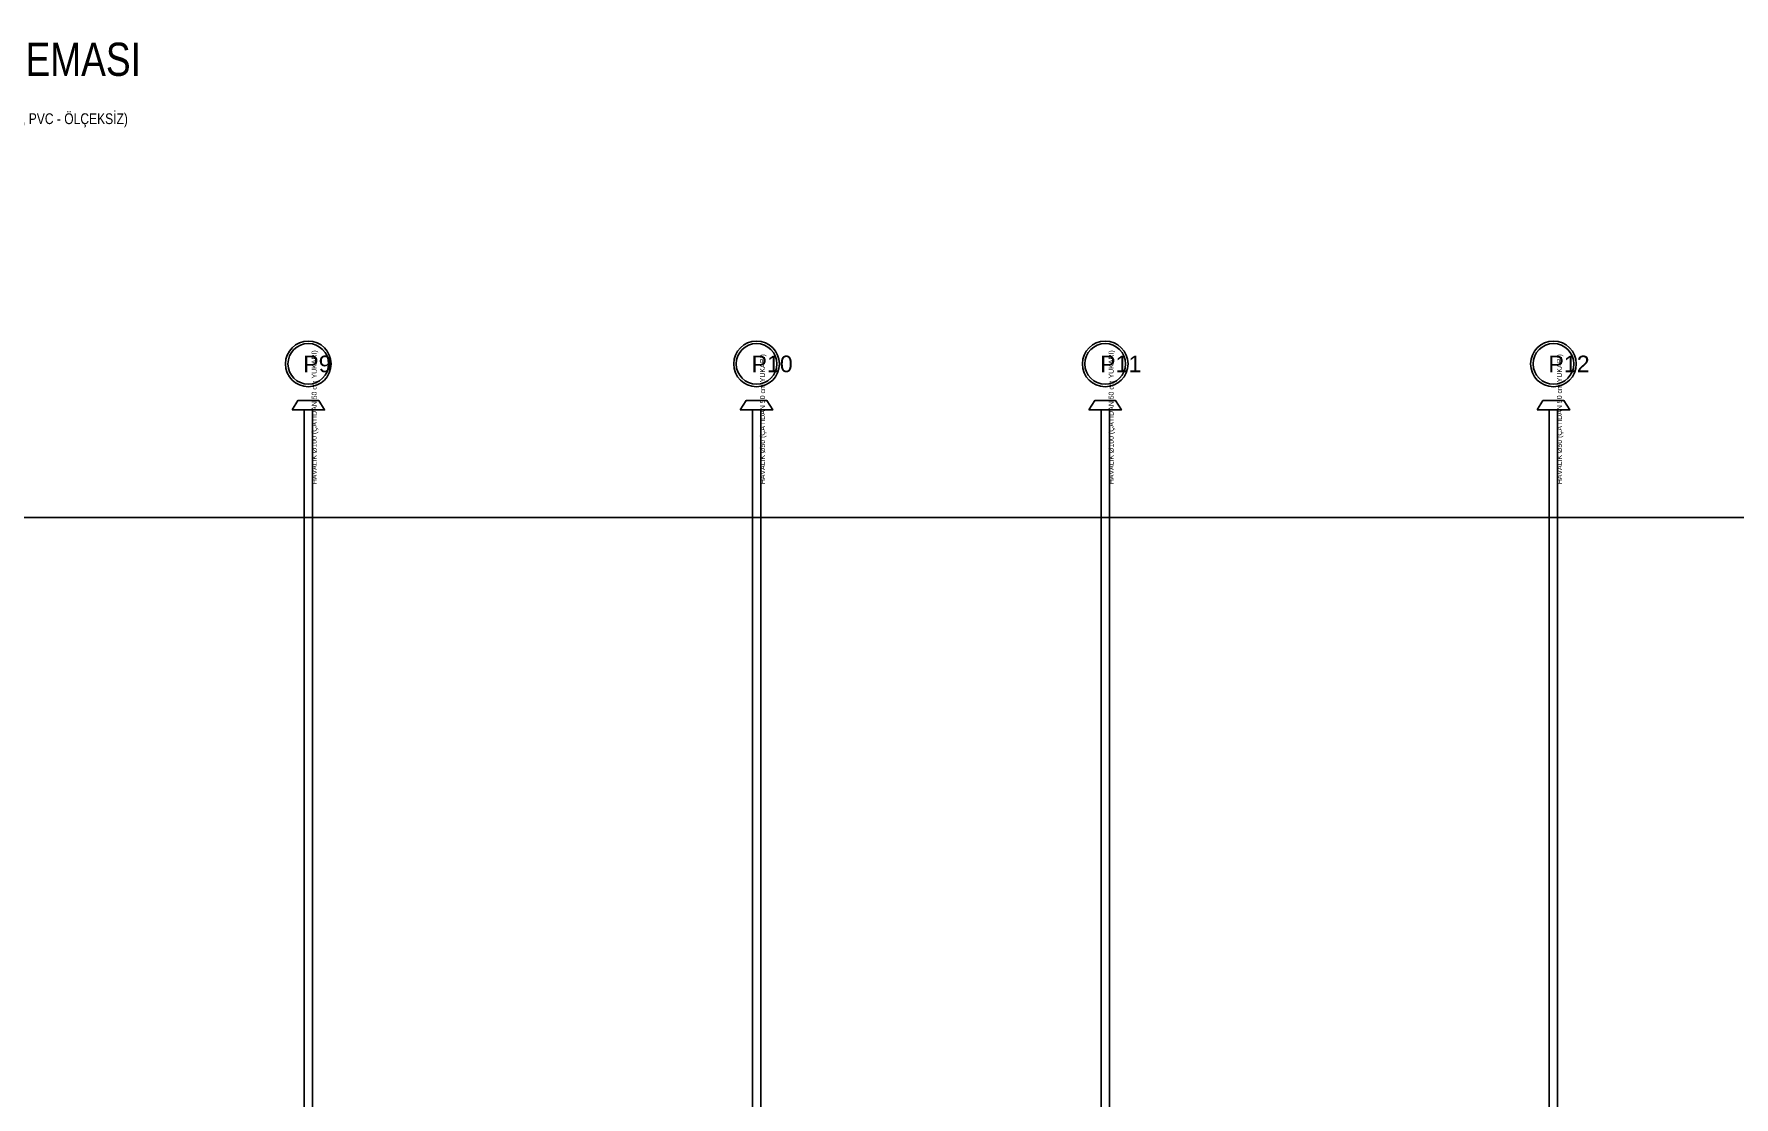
# Model space of a CAD drawing. Header units: centimetres. Extents: x 247996 to 314900, y -468471 to -440326.
# Drawn here: x 268030 to 270078, y -442798 to -441518 of the extents above; entities that cross this region are included whole.
import ezdxf
from ezdxf.enums import TextEntityAlignment as Align

# ---------------------------------------------------------------- set-up
doc = ezdxf.new("R2010")
doc.units = ezdxf.units.CM
doc.layers.add('SCOTT-MTY-PISSU-CAP', color=211, linetype='Continuous', lineweight=30)
for name, color, linetype in [('SCOTT-MTY-PISSU-KOLONNO', 211, 'Continuous'), ('SCOTT-MTY-PVC', 43, 'Continuous'), ('SCOTT-MTY-SEMA', 8, 'Continuous'), ('SCOTT-MTY-TES-SEMA', 7, 'Continuous')]:
    doc.layers.add(name, color=color, linetype=linetype)
doc.styles.add('ANOTATIVO', font='arial.ttf')
doc.styles.add('ROTAS', font='arial.ttf')

# ---------------------------------------------------------------- blocks, each defined once
blk = doc.blocks.new('MTY-KOLON NO PIS SU')
at = {"color": 6, "linetype": 'Continuous', "ltscale": 100}
blk.add_circle((0, 0), 27.5, dxfattribs=at)
at = {"color": 7, "linetype": 'Continuous', "ltscale": 100}
blk.add_circle((0, 0), 24.5, dxfattribs=at)
at = {"style": 'ANOTATIVO', "width": 0.65}
blk.add_attdef('K', text='', height=20, dxfattribs=at).set_placement((0, 0), align=Align.MIDDLE_LEFT)

msp = doc.modelspace()

# ---------------------------------------------------------------- linework, layer by layer
at = {"layer": 'SCOTT-MTY-PVC'}
for p, q in [((268355, -441990), (268355, -441970.4)), ((268365, -441990), (268365, -441970.4)), ((268895, -441990), (268895, -441970.4)), ((268905, -441990), (268905, -441970.4)), ((269315, -441990), (269315, -441970.4)), ((269325, -441990), (269325, -441970.4)), ((269855, -441990), (269855, -441970.4)), ((269865, -441990), (269865, -441970.4)), ((268355, -445910), (268355, -441990)), ((268365, -445910), (268365, -441990)), ((268895, -445910), (268895, -441990)), ((268905, -445910), (268905, -441990)), ((269315, -445910), (269315, -441990)), ((269325, -445910), (269325, -441990)), ((269855, -445910), (269855, -441990)), ((269865, -445910), (269865, -441990))]:
    msp.add_line(p, q, dxfattribs=at)
for points in [[(268340.4, -441970.4), (268379.6, -441970.4), (268372.6, -441959.2), (268347.4, -441959.2)], [(268880.4, -441970.4), (268919.6, -441970.4), (268912.6, -441959.2), (268887.4, -441959.2)], [(269300.4, -441970.4), (269339.6, -441970.4), (269332.6, -441959.2), (269307.4, -441959.2)], [(269840.4, -441970.4), (269879.6, -441970.4), (269872.6, -441959.2), (269847.4, -441959.2)]]:
    msp.add_lwpolyline(points, close=True, dxfattribs=at)
at = {"layer": 'SCOTT-MTY-SEMA'}
msp.add_lwpolyline([(258900, -442100), (276550, -442100)], dxfattribs=at)

# ---------------------------------------------------------------- block references
at = {"layer": 'SCOTT-MTY-PISSU-KOLONNO'}
ref = msp.add_blockref('MTY-KOLON NO PIS SU', (268360, -441915), dxfattribs=at)
ref.add_attrib('K', 'P9', (268353.9, -441925), dxfattribs={"height": 20, "style": 'ANOTATIVO'})
ref = msp.add_blockref('MTY-KOLON NO PIS SU', (268900, -441915), dxfattribs=at)
ref.add_attrib('K', 'P10', (268893.9, -441925), dxfattribs={"height": 20, "style": 'ANOTATIVO'})
ref = msp.add_blockref('MTY-KOLON NO PIS SU', (269320, -441915), dxfattribs=at)
ref.add_attrib('K', 'P11', (269313.9, -441925), dxfattribs={"height": 20, "style": 'ANOTATIVO'})
ref = msp.add_blockref('MTY-KOLON NO PIS SU', (269860, -441915), dxfattribs=at)
ref.add_attrib('K', 'P12', (269853.9, -441925), dxfattribs={"height": 20, "style": 'ANOTATIVO'})

# ---------------------------------------------------------------- texts
at = {"layer": 'SCOTT-MTY-PISSU-CAP', "style": 'ROTAS', "width": 0.8}
for s, p in [('HAVALIK Ø100 (ÇATIDAN 50 cm YUKARI)', (268372, -442060)), ('HAVALIK Ø50 (ÇATIDAN 50 cm YUKARI)', (268912, -442060)), ('HAVALIK Ø100 (ÇATIDAN 50 cm YUKARI)', (269332, -442060)), ('HAVALIK Ø50 (ÇATIDAN 50 cm YUKARI)', (269872, -442060))]:
    msp.add_text(s, height=6, rotation=90, dxfattribs=at).set_placement(p, align=Align.BOTTOM_LEFT)
at = {"layer": 'SCOTT-MTY-TES-SEMA', "style": 'ROTAS', "width": 0.8}
for s, height, p in [('SIHHİ TESİSAT AÇILIMLI KOLON ŞEMASI', 40, (267725, -441580)), ('(TEMİZ SU / SICAK SU / SİRKÜLASYON: TS 1258 YÜK BİRİMİ (MB), PPRC PN20 - PİS SU: SU BİRİMİ (SB), PVC - ÖLÇEKSİZ)', 13, (267725, -441630))]:
    msp.add_text(s, height=height, dxfattribs=at).set_placement(p, align=Align.BOTTOM_CENTER)

doc.saveas('drawing.dxf')
